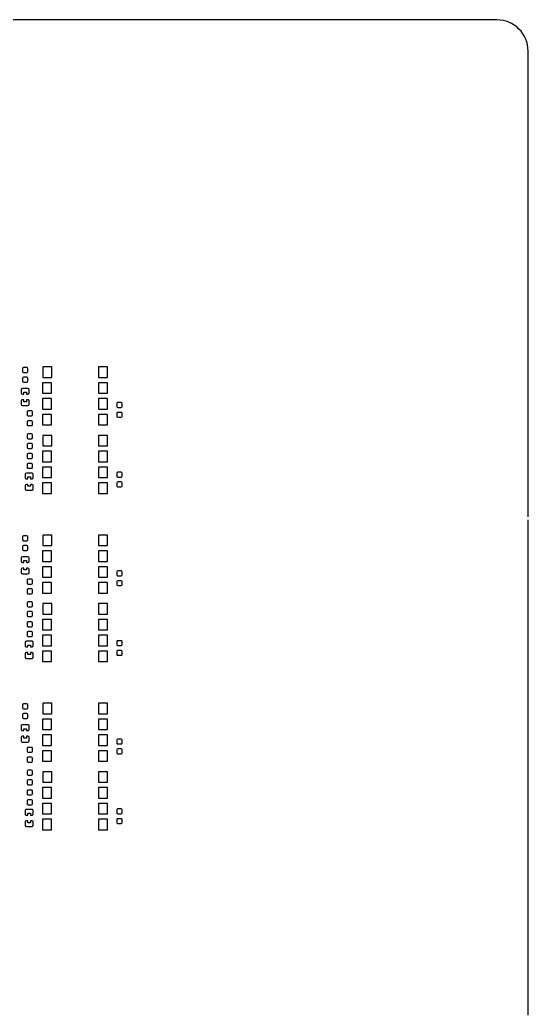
# Model space of a CAD drawing. Extents: x -210 to 210, y -160 to 160.
# Drawn here: x 128.4 to 210, y 0.2 to 160 of the extents above; entities that cross this region are included whole.
import ezdxf

# ---------------------------------------------------------------- set-up
doc = ezdxf.new("R2010")
doc.units = 0
doc.header["$MEASUREMENT"] = 0
doc.layers.get('0').update_dxf_attribs({"linetype": 'CONTINUOUS'})

msp = doc.modelspace()

# ---------------------------------------------------------------- linework, layer by layer
for points in [[(209.99998, 80.250005), (209.99998, 155), (209.99998, 155, 0.414214), (204.99998, 160), (204.99998, 160), (126.24998, 160)], [(129.675, 104.025, 0.40431), (129.506006, 104.2), (129.506006, 104.2), (128.994004, 104.2), (128.994004, 104.2, 0.404521), (128.82499, 104.025), (128.82499, 104.025), (128.82499, 103.575), (128.82499, 103.575, 0.404507), (128.994004, 103.4), (128.994004, 103.4), (129.506006, 103.4), (129.506006, 103.4, 0.404279), (129.675, 103.575), (129.675, 103.575), (129.675, 104.025)], [(129.675, 102.475, 0.404294), (129.506006, 102.65), (129.506006, 102.65), (128.994004, 102.65), (128.994004, 102.65, 0.404505), (128.82499, 102.475), (128.82499, 102.475), (128.82499, 102.025), (128.82499, 102.025, 0.404522), (128.994004, 101.85), (128.994004, 101.85), (129.506006, 101.85), (129.506006, 101.85, 0.404311), (129.675, 102.025), (129.675, 102.025), (129.675, 102.475)], [(129.89999, 100.637998, 0.413585), (129.70001, 100.837002), (129.70001, 100.837002), (128.8, 100.837002), (128.8, 100.837002, 0.413742), (128.6, 100.637998), (128.6, 100.637998), (128.6, 100.112002), (128.6, 100.112002, 0.413756), (128.8, 99.912002), (128.8, 99.912002), (129.032998, 99.912002), (129.032998, 99.912002), (129.032998, 100.220996), (129.032998, 100.220996), (129.466992, 100.220996), (129.466992, 100.220996), (129.466992, 99.912002), (129.466992, 99.912002), (129.70001, 99.912002), (129.70001, 99.912002, 0.413599), (129.89999, 100.112002), (129.89999, 100.112002), (129.89999, 100.637998)], [(129.89999, 98.812002, 0.415044), (129.70001, 99.012998), (129.70001, 99.012998), (129.466992, 99.012998), (129.466992, 99.012998), (129.466992, 98.704004), (129.466992, 98.704004), (129.032998, 98.704004), (129.032998, 98.704004), (129.032998, 99.012998), (129.032998, 99.012998), (128.8, 99.012998), (128.8, 99.012998, 0.415201), (128.6, 98.812002), (128.6, 98.812002), (128.6, 98.287002), (128.6, 98.287002, 0.41377), (128.8, 98.087002), (128.8, 98.087002), (129.70001, 98.087002), (129.70001, 98.087002, 0.413585), (129.89999, 98.287002), (129.89999, 98.287002), (129.89999, 98.812002)], [(144.825, 98.425, 0.414099), (144.675, 98.575), (144.675, 98.575), (144.125, 98.575), (144.125, 98.575, 0.414233), (143.975, 98.425), (143.975, 98.425), (143.975, 97.95), (143.975, 97.95, 0.414175), (144.125, 97.8), (144.125, 97.8), (144.675, 97.8), (144.675, 97.8, 0.414099), (144.825, 97.95), (144.825, 97.95), (144.825, 98.425)], [(130.42501, 97.075, 0.414156), (130.275, 97.225), (130.275, 97.225), (129.72499, 97.225), (129.72499, 97.225, 0.414271), (129.575, 97.075), (129.575, 97.075), (129.575, 96.6), (129.575, 96.6, 0.414233), (129.72499, 96.45), (129.72499, 96.45), (130.275, 96.45), (130.275, 96.45, 0.414156), (130.42501, 96.6), (130.42501, 96.6), (130.42501, 97.075)], [(144.825, 96.85, 0.414156), (144.675, 97), (144.675, 97), (144.125, 97), (144.125, 97, 0.414271), (143.975, 96.85), (143.975, 96.85), (143.975, 96.375), (143.975, 96.375, 0.414252), (144.125, 96.225), (144.125, 96.225), (144.675, 96.225), (144.675, 96.225, 0.414137), (144.825, 96.375), (144.825, 96.375), (144.825, 96.85)], [(130.42501, 95.5, 0.414156), (130.275, 95.65), (130.275, 95.65), (129.72499, 95.65), (129.72499, 95.65, 0.414214), (129.575, 95.5), (129.575, 95.5), (129.575, 95.025), (129.575, 95.025, 0.414233), (129.72499, 94.875), (129.72499, 94.875), (130.275, 94.875), (130.275, 94.875, 0.414156), (130.42501, 95.025), (130.42501, 95.025), (130.42501, 95.5)], [(130.42501, 93.4, 0.404359), (130.255996, 93.575), (130.255996, 93.575), (129.743994, 93.575), (129.743994, 93.575, 0.404456), (129.575, 93.4), (129.575, 93.4), (129.575, 92.95), (129.575, 92.95, 0.404425), (129.743994, 92.775), (129.743994, 92.775), (130.255996, 92.775), (130.255996, 92.775, 0.404392), (130.42501, 92.95), (130.42501, 92.95), (130.42501, 93.4)], [(130.42501, 91.85, 0.404375), (130.255996, 92.025), (130.255996, 92.025), (129.743994, 92.025), (129.743994, 92.025, 0.404456), (129.575, 91.85), (129.575, 91.85), (129.575, 91.4), (129.575, 91.4, 0.404392), (129.743994, 91.225), (129.743994, 91.225), (130.255996, 91.225), (130.255996, 91.225, 0.404391), (130.42501, 91.4), (130.42501, 91.4), (130.42501, 91.85)], [(130.42501, 90.225, 0.414175), (130.275, 90.375), (130.275, 90.375), (129.72499, 90.375), (129.72499, 90.375, 0.414233), (129.575, 90.225), (129.575, 90.225), (129.575, 89.75), (129.575, 89.75, 0.414233), (129.72499, 89.6), (129.72499, 89.6), (130.275, 89.6), (130.275, 89.6, 0.414156), (130.42501, 89.75), (130.42501, 89.75), (130.42501, 90.225)], [(130.42501, 88.65, 0.414099), (130.275, 88.8), (130.275, 88.8), (129.72499, 88.8), (129.72499, 88.8, 0.414214), (129.575, 88.65), (129.575, 88.65), (129.575, 88.175), (129.575, 88.175, 0.414214), (129.72499, 88.025), (129.72499, 88.025), (130.275, 88.025), (130.275, 88.025, 0.414137), (130.42501, 88.175), (130.42501, 88.175), (130.42501, 88.65)], [(130.55, 87.062998, 0.413642), (130.34999, 87.263008), (130.34999, 87.263008), (129.44999, 87.263008), (129.44999, 87.263008, 0.41367), (129.25001, 87.062998), (129.25001, 87.062998), (129.25001, 86.537998), (129.25001, 86.537998, 0.415101), (129.44999, 86.337998), (129.44999, 86.337998), (129.682998, 86.337998), (129.682998, 86.337998), (129.682998, 86.645996), (129.682998, 86.645996), (130.117002, 86.645996), (130.117002, 86.645996), (130.117002, 86.337998), (130.117002, 86.337998), (130.34999, 86.337998), (130.34999, 86.337998, 0.415116), (130.55, 86.537998), (130.55, 86.537998), (130.55, 87.062998)], [(144.825, 87.25, 0.414137), (144.675, 87.4), (144.675, 87.4), (144.125, 87.4), (144.125, 87.4, 0.414233), (143.975, 87.25), (143.975, 87.25), (143.975, 86.775), (143.975, 86.775, 0.414271), (144.125, 86.625), (144.125, 86.625), (144.675, 86.625), (144.675, 86.625, 0.414137), (144.825, 86.775), (144.825, 86.775), (144.825, 87.25)], [(130.55, 85.237998, 0.413656), (130.34999, 85.437002), (130.34999, 85.437002), (130.117002, 85.437002), (130.117002, 85.437002), (130.117002, 85.129004), (130.117002, 85.129004), (129.682998, 85.129004), (129.682998, 85.129004), (129.682998, 85.437002), (129.682998, 85.437002), (129.44999, 85.437002), (129.44999, 85.437002, 0.413656), (129.25001, 85.237998), (129.25001, 85.237998), (129.25001, 84.712002), (129.25001, 84.712002, 0.413671), (129.44999, 84.512998), (129.44999, 84.512998), (130.34999, 84.512998), (130.34999, 84.512998, 0.413656), (130.55, 84.712002), (130.55, 84.712002), (130.55, 85.237998)], [(144.825, 85.675, 0.41408), (144.675, 85.825), (144.675, 85.825), (144.125, 85.825), (144.125, 85.825, 0.414194), (143.975, 85.675), (143.975, 85.675), (143.975, 85.2), (143.975, 85.2, 0.414214), (144.125, 85.05), (144.125, 85.05), (144.675, 85.05), (144.675, 85.05, 0.414099), (144.825, 85.2), (144.825, 85.2), (144.825, 85.675)], [(129.675, 77.024995, 0.404303), (129.506006, 77.200005), (129.506006, 77.200005), (128.994004, 77.200005), (128.994004, 77.200005, 0.404546), (128.82499, 77.024995), (128.82499, 77.024995), (128.82499, 76.574995), (128.82499, 76.574995, 0.404505), (128.994004, 76.399995), (128.994004, 76.399995), (129.506006, 76.399995), (129.506006, 76.399995, 0.404294), (129.675, 76.574995), (129.675, 76.574995), (129.675, 77.024995)], [(129.675, 75.475, 0.404294), (129.506006, 75.65), (129.506006, 75.65), (128.994004, 75.65), (128.994004, 75.65, 0.404538), (128.82499, 75.475), (128.82499, 75.475), (128.82499, 75.025), (128.82499, 75.025, 0.404505), (128.994004, 74.85), (128.994004, 74.85), (129.506006, 74.85), (129.506006, 74.85, 0.404302), (129.675, 75.025), (129.675, 75.025), (129.675, 75.475)], [(129.89999, 73.637998, 0.413578), (129.70001, 73.836997), (129.70001, 73.836997), (128.8, 73.836997), (128.8, 73.836997, 0.413735), (128.6, 73.637998), (128.6, 73.637998), (128.6, 73.112002), (128.6, 73.112002, 0.413742), (128.8, 72.912002), (128.8, 72.912002), (129.032998, 72.912002), (129.032998, 72.912002), (129.032998, 73.220996), (129.032998, 73.220996), (129.466992, 73.220996), (129.466992, 73.220996), (129.466992, 72.912002), (129.466992, 72.912002), (129.70001, 72.912002), (129.70001, 72.912002, 0.413592), (129.89999, 73.112002), (129.89999, 73.112002), (129.89999, 73.637998)], [(129.89999, 71.813003, 0.413585), (129.70001, 72.012002), (129.70001, 72.012002), (129.466992, 72.012002), (129.466992, 72.012002), (129.466992, 71.703999), (129.466992, 71.703999), (129.032998, 71.703999), (129.032998, 71.703999), (129.032998, 72.012002), (129.032998, 72.012002), (128.8, 72.012002), (128.8, 72.012002, 0.413742), (128.6, 71.813003), (128.6, 71.813003), (128.6, 71.286997), (128.6, 71.286997, 0.413763), (128.8, 71.087002), (128.8, 71.087002), (129.70001, 71.087002), (129.70001, 71.087002, 0.413592), (129.89999, 71.286997), (129.89999, 71.286997), (129.89999, 71.813003)], [(144.825, 71.4, 0.414071), (144.675, 71.549995), (144.675, 71.549995), (144.125, 71.549995), (144.125, 71.549995, 0.414204), (143.975, 71.4), (143.975, 71.4), (143.975, 70.924995), (143.975, 70.924995, 0.414214), (144.125, 70.775), (144.125, 70.775), (144.675, 70.775), (144.675, 70.775, 0.414099), (144.825, 70.924995), (144.825, 70.924995), (144.825, 71.4)], [(130.42501, 70.075, 0.414128), (130.275, 70.225), (130.275, 70.225), (129.72499, 70.225), (129.72499, 70.225, 0.414242), (129.575, 70.075), (129.575, 70.075), (129.575, 69.6), (129.575, 69.6, 0.414242), (129.72499, 69.45), (129.72499, 69.45), (130.275, 69.45), (130.275, 69.45, 0.414166), (130.42501, 69.6), (130.42501, 69.6), (130.42501, 70.075)], [(144.825, 69.825, 0.41409), (144.675, 69.974995), (144.675, 69.974995), (144.125, 69.974995), (144.125, 69.974995, 0.414204), (143.975, 69.825), (143.975, 69.825), (143.975, 69.349995), (143.975, 69.349995, 0.414194), (144.125, 69.2), (144.125, 69.2), (144.675, 69.2), (144.675, 69.2, 0.41408), (144.825, 69.349995), (144.825, 69.349995), (144.825, 69.825)], [(130.42501, 68.499995, 0.414156), (130.275, 68.65), (130.275, 68.65), (129.72499, 68.65), (129.72499, 68.65, 0.414233), (129.575, 68.499995), (129.575, 68.499995), (129.575, 68.025), (129.575, 68.025, 0.414242), (129.72499, 67.875), (129.72499, 67.875), (130.275, 67.875), (130.275, 67.875, 0.414166), (130.42501, 68.025), (130.42501, 68.025), (130.42501, 68.499995)], [(130.42501, 66.4, 0.404351), (130.255996, 66.575), (130.255996, 66.575), (129.743994, 66.575), (129.743994, 66.575, 0.404464), (129.575, 66.4), (129.575, 66.4), (129.575, 65.95), (129.575, 65.95, 0.404441), (129.743994, 65.775), (129.743994, 65.775), (130.255996, 65.775), (130.255996, 65.775, 0.404376), (130.42501, 65.95), (130.42501, 65.95), (130.42501, 66.4)], [(130.42501, 64.850005, 0.404351), (130.255996, 65.025), (130.255996, 65.025), (129.743994, 65.025), (129.743994, 65.025, 0.404432), (129.575, 64.850005), (129.575, 64.850005), (129.575, 64.4), (129.575, 64.4, 0.404432), (129.743994, 64.225005), (129.743994, 64.225005), (130.255996, 64.225005), (130.255996, 64.225005, 0.404367), (130.42501, 64.4), (130.42501, 64.4), (130.42501, 64.850005)], [(130.42501, 63.225, 0.414137), (130.275, 63.374995), (130.275, 63.374995), (129.72499, 63.374995), (129.72499, 63.374995, 0.414252), (129.575, 63.225), (129.575, 63.225), (129.575, 62.749995), (129.575, 62.749995, 0.414233), (129.72499, 62.6), (129.72499, 62.6), (130.275, 62.6), (130.275, 62.6, 0.414166), (130.42501, 62.749995), (130.42501, 62.749995), (130.42501, 63.225)], [(130.42501, 61.65, 0.414128), (130.275, 61.8), (130.275, 61.8), (129.72499, 61.8), (129.72499, 61.8, 0.414242), (129.575, 61.65), (129.575, 61.65), (129.575, 61.175), (129.575, 61.175, 0.414242), (129.72499, 61.025), (129.72499, 61.025), (130.275, 61.025), (130.275, 61.025, 0.414175), (130.42501, 61.175), (130.42501, 61.175), (130.42501, 61.65)], [(130.55, 60.063003, 0.413627), (130.34999, 60.262998), (130.34999, 60.262998), (129.44999, 60.262998), (129.44999, 60.262998, 0.413656), (129.25001, 60.063003), (129.25001, 60.063003), (129.25001, 59.537998), (129.25001, 59.537998, 0.415116), (129.44999, 59.337998), (129.44999, 59.337998), (129.682998, 59.337998), (129.682998, 59.337998), (129.682998, 59.646001), (129.682998, 59.646001), (130.117002, 59.646001), (130.117002, 59.646001), (130.117002, 59.337998), (130.117002, 59.337998), (130.34999, 59.337998), (130.34999, 59.337998, 0.415123), (130.55, 59.537998), (130.55, 59.537998), (130.55, 60.063003)], [(144.825, 60.2, 0.414156), (144.675, 60.35), (144.675, 60.35), (144.125, 60.35), (144.125, 60.35, 0.414271), (143.975, 60.2), (143.975, 60.2), (143.975, 59.725), (143.975, 59.725, 0.414252), (144.125, 59.575), (144.125, 59.575), (144.675, 59.575), (144.675, 59.575, 0.414137), (144.825, 59.725), (144.825, 59.725), (144.825, 60.2)], [(130.55, 58.237998, 0.413663), (130.34999, 58.437998), (130.34999, 58.437998), (130.117002, 58.437998), (130.117002, 58.437998), (130.117002, 58.128999), (130.117002, 58.128999), (129.682998, 58.128999), (129.682998, 58.128999), (129.682998, 58.437998), (129.682998, 58.437998), (129.44999, 58.437998), (129.44999, 58.437998, 0.413656), (129.25001, 58.237998), (129.25001, 58.237998), (129.25001, 57.712002), (129.25001, 57.712002, 0.413677), (129.44999, 57.512002), (129.44999, 57.512002), (130.34999, 57.512002), (130.34999, 57.512002, 0.413663), (130.55, 57.712002), (130.55, 57.712002), (130.55, 58.237998)], [(144.825, 58.625, 0.414137), (144.675, 58.775), (144.675, 58.775), (144.125, 58.775), (144.125, 58.775, 0.414252), (143.975, 58.625), (143.975, 58.625), (143.975, 58.15), (143.975, 58.15, 0.414271), (144.125, 58), (144.125, 58), (144.675, 58), (144.675, 58, 0.414147), (144.825, 58.15), (144.825, 58.15), (144.825, 58.625)], [(129.675, 50.025, 0.40427), (129.506006, 50.2), (129.506006, 50.2), (128.994004, 50.2), (128.994004, 50.2, 0.404521), (128.82499, 50.025), (128.82499, 50.025), (128.82499, 49.575), (128.82499, 49.575, 0.404522), (128.994004, 49.4), (128.994004, 49.4), (129.506006, 49.4), (129.506006, 49.4, 0.404287), (129.675, 49.575), (129.675, 49.575), (129.675, 50.025)], [(129.675, 48.475, 0.404294), (129.506006, 48.65), (129.506006, 48.65), (128.994004, 48.65), (128.994004, 48.65, 0.404538), (128.82499, 48.475), (128.82499, 48.475), (128.82499, 48.025), (128.82499, 48.025, 0.404505), (128.994004, 47.85), (128.994004, 47.85), (129.506006, 47.85), (129.506006, 47.85, 0.404302), (129.675, 48.025), (129.675, 48.025), (129.675, 48.475)], [(129.89999, 46.636997, 0.415037), (129.70001, 46.836997), (129.70001, 46.836997), (128.8, 46.836997), (128.8, 46.836997, 0.415202), (128.6, 46.636997), (128.6, 46.636997), (128.6, 46.112998), (128.6, 46.112998, 0.415202), (128.8, 45.912998), (128.8, 45.912998), (129.032998, 45.912998), (129.032998, 45.912998), (129.032998, 46.221001), (129.032998, 46.221001), (129.466992, 46.221001), (129.466992, 46.221001), (129.466992, 45.912998), (129.466992, 45.912998), (129.70001, 45.912998), (129.70001, 45.912998, 0.415044), (129.89999, 46.112998), (129.89999, 46.112998), (129.89999, 46.636997)], [(129.89999, 44.812998, 0.413571), (129.70001, 45.012002), (129.70001, 45.012002), (129.466992, 45.012002), (129.466992, 45.012002), (129.466992, 44.703999), (129.466992, 44.703999), (129.032998, 44.703999), (129.032998, 44.703999), (129.032998, 45.012002), (129.032998, 45.012002), (128.8, 45.012002), (128.8, 45.012002, 0.413742), (128.6, 44.812998), (128.6, 44.812998), (128.6, 44.287002), (128.6, 44.287002, 0.413763), (128.8, 44.087002), (128.8, 44.087002), (129.70001, 44.087002), (129.70001, 44.087002, 0.413606), (129.89999, 44.287002), (129.89999, 44.287002), (129.89999, 44.812998)], [(130.42501, 43.075, 0.414128), (130.275, 43.225), (130.275, 43.225), (129.72499, 43.225), (129.72499, 43.225, 0.414242), (129.575, 43.075), (129.575, 43.075), (129.575, 42.6), (129.575, 42.6, 0.414242), (129.72499, 42.45), (129.72499, 42.45), (130.275, 42.45), (130.275, 42.45, 0.414175), (130.42501, 42.6), (130.42501, 42.6), (130.42501, 43.075)], [(144.825, 44.4, 0.41408), (144.675, 44.55), (144.675, 44.55), (144.125, 44.55), (144.125, 44.55, 0.414204), (143.975, 44.4), (143.975, 44.4), (143.975, 43.925), (143.975, 43.925, 0.414214), (144.125, 43.775), (144.125, 43.775), (144.675, 43.775), (144.675, 43.775, 0.414109), (144.825, 43.925), (144.825, 43.925), (144.825, 44.4)], [(130.42501, 41.5, 0.414156), (130.275, 41.65), (130.275, 41.65), (129.72499, 41.65), (129.72499, 41.65, 0.414223), (129.575, 41.5), (129.575, 41.5), (129.575, 41.025), (129.575, 41.025, 0.414252), (129.72499, 40.875), (129.72499, 40.875), (130.275, 40.875), (130.275, 40.875, 0.414175), (130.42501, 41.025), (130.42501, 41.025), (130.42501, 41.5)], [(144.825, 42.825, 0.41408), (144.675, 42.975), (144.675, 42.975), (144.125, 42.975), (144.125, 42.975, 0.414204), (143.975, 42.825), (143.975, 42.825), (143.975, 42.35), (143.975, 42.35, 0.414214), (144.125, 42.2), (144.125, 42.2), (144.675, 42.2), (144.675, 42.2, 0.414109), (144.825, 42.35), (144.825, 42.35), (144.825, 42.825)], [(130.42501, 39.4, 0.404355), (130.255996, 39.575), (130.255996, 39.575), (129.743994, 39.575), (129.743994, 39.575, 0.404456), (129.575, 39.4), (129.575, 39.4), (129.575, 38.95), (129.575, 38.95, 0.404429), (129.743994, 38.775), (129.743994, 38.775), (130.255996, 38.775), (130.255996, 38.775, 0.404384), (130.42501, 38.95), (130.42501, 38.95), (130.42501, 39.4)], [(130.42501, 37.85, 0.404355), (130.255996, 38.025), (130.255996, 38.025), (129.743994, 38.025), (129.743994, 38.025, 0.404437), (129.575, 37.85), (129.575, 37.85), (129.575, 37.4), (129.575, 37.4, 0.404441), (129.743994, 37.225), (129.743994, 37.225), (130.255996, 37.225), (130.255996, 37.225, 0.404383), (130.42501, 37.4), (130.42501, 37.4), (130.42501, 37.85)], [(130.42501, 36.224998, 0.414133), (130.275, 36.375), (130.275, 36.375), (129.72499, 36.375), (129.72499, 36.375, 0.414247), (129.575, 36.224998), (129.575, 36.224998), (129.575, 35.750002), (129.575, 35.750002, 0.414247), (129.72499, 35.6), (129.72499, 35.6), (130.275, 35.6), (130.275, 35.6, 0.41418), (130.42501, 35.750002), (130.42501, 35.750002), (130.42501, 36.224998)], [(130.42501, 34.650002, 0.414123), (130.275, 34.8), (130.275, 34.8), (129.72499, 34.8), (129.72499, 34.8, 0.414237), (129.575, 34.650002), (129.575, 34.650002), (129.575, 34.175), (129.575, 34.175, 0.414247), (129.72499, 34.024998), (129.72499, 34.024998), (130.275, 34.024998), (130.275, 34.024998, 0.414175), (130.42501, 34.175), (130.42501, 34.175), (130.42501, 34.650002)], [(130.55, 33.062, 0.415105), (130.34999, 33.263), (130.34999, 33.263), (129.44999, 33.263), (129.44999, 33.263, 0.415137), (129.25001, 33.062), (129.25001, 33.062), (129.25001, 32.538), (129.25001, 32.538, 0.415119), (129.44999, 32.337), (129.44999, 32.337), (129.682998, 32.337), (129.682998, 32.337), (129.682998, 32.646001), (129.682998, 32.646001), (130.117002, 32.646001), (130.117002, 32.646001), (130.117002, 32.337), (130.117002, 32.337), (130.34999, 32.337), (130.34999, 32.337, 0.415115), (130.55, 32.538), (130.55, 32.538), (130.55, 33.062)], [(144.825, 33.2, 0.414156), (144.675, 33.349998), (144.675, 33.349998), (144.125, 33.349998), (144.125, 33.349998, 0.414256), (143.975, 33.2), (143.975, 33.2), (143.975, 32.725), (143.975, 32.725, 0.414252), (144.125, 32.575), (144.125, 32.575), (144.675, 32.575), (144.675, 32.575, 0.414123), (144.825, 32.725), (144.825, 32.725), (144.825, 33.2)], [(130.55, 31.237, 0.415101), (130.34999, 31.438), (130.34999, 31.438), (130.117002, 31.438), (130.117002, 31.438), (130.117002, 31.129001), (130.117002, 31.129001), (129.682998, 31.129001), (129.682998, 31.129001), (129.682998, 31.438), (129.682998, 31.438), (129.44999, 31.438), (129.44999, 31.438, 0.415069), (129.25001, 31.237), (129.25001, 31.237), (129.25001, 30.712), (129.25001, 30.712, 0.413688), (129.44999, 30.512), (129.44999, 30.512), (130.34999, 30.512), (130.34999, 30.512, 0.41367), (130.55, 30.712), (130.55, 30.712), (130.55, 31.237)], [(144.825, 31.625, 0.414137), (144.675, 31.775002), (144.675, 31.775002), (144.125, 31.775002), (144.125, 31.775002, 0.414242), (143.975, 31.625), (143.975, 31.625), (143.975, 31.15), (143.975, 31.15, 0.414271), (144.125, 31), (144.125, 31), (144.675, 31), (144.675, 31, 0.414147), (144.825, 31.15), (144.825, 31.15), (144.825, 31.625)]]:
    msp.add_lwpolyline(points, format="xyb")
for points in [[(133.515, 104.3), (132.09499, 104.3), (132.09499, 104.3), (132.09499, 102.62), (132.09499, 102.62), (133.515, 102.62), (133.515, 102.62), (133.515, 104.3)], [(142.465, 104.3), (141.045, 104.3), (141.045, 104.3), (141.045, 102.62), (141.045, 102.62), (142.465, 102.62), (142.465, 102.62), (142.465, 104.3)], [(133.45499, 101.76), (132.035, 101.76), (132.035, 101.76), (132.035, 100.08), (132.035, 100.08), (133.45499, 100.08), (133.45499, 100.08), (133.45499, 101.76)], [(142.465, 101.76), (141.045, 101.76), (141.045, 101.76), (141.045, 100.08), (141.045, 100.08), (142.465, 100.08), (142.465, 100.08), (142.465, 101.76)], [(133.45499, 99.22), (132.035, 99.22), (132.035, 99.22), (132.035, 97.54), (132.035, 97.54), (133.45499, 97.54), (133.45499, 97.54), (133.45499, 99.22)], [(142.465, 99.22), (141.045, 99.22), (141.045, 99.22), (141.045, 97.54), (141.045, 97.54), (142.465, 97.54), (142.465, 97.54), (142.465, 99.22)], [(133.45499, 96.68), (132.035, 96.68), (132.035, 96.68), (132.035, 95), (132.035, 95), (133.45499, 95), (133.45499, 95), (133.45499, 96.68)], [(142.465, 96.68), (141.045, 96.68), (141.045, 96.68), (141.045, 95), (141.045, 95), (142.465, 95), (142.465, 95), (142.465, 96.68)], [(133.515, 93.3), (132.09499, 93.3), (132.09499, 93.3), (132.09499, 91.62), (132.09499, 91.62), (133.515, 91.62), (133.515, 91.62), (133.515, 93.3)], [(142.465, 93.3), (141.045, 93.3), (141.045, 93.3), (141.045, 91.62), (141.045, 91.62), (142.465, 91.62), (142.465, 91.62), (142.465, 93.3)], [(133.45499, 90.76), (132.035, 90.76), (132.035, 90.76), (132.035, 89.08), (132.035, 89.08), (133.45499, 89.08), (133.45499, 89.08), (133.45499, 90.76)], [(142.465, 90.76), (141.045, 90.76), (141.045, 90.76), (141.045, 89.08), (141.045, 89.08), (142.465, 89.08), (142.465, 89.08), (142.465, 90.76)], [(133.45499, 88.22), (132.035, 88.22), (132.035, 88.22), (132.035, 86.54), (132.035, 86.54), (133.45499, 86.54), (133.45499, 86.54), (133.45499, 88.22)], [(142.465, 88.22), (141.045, 88.22), (141.045, 88.22), (141.045, 86.54), (141.045, 86.54), (142.465, 86.54), (142.465, 86.54), (142.465, 88.22)], [(133.45499, 85.68), (132.035, 85.68), (132.035, 85.68), (132.035, 84), (132.035, 84), (133.45499, 84), (133.45499, 84), (133.45499, 85.68)], [(142.465, 85.68), (141.045, 85.68), (141.045, 85.68), (141.045, 84), (141.045, 84), (142.465, 84), (142.465, 84), (142.465, 85.68)], [(209.99998, 0.25), (209.99998, 79.75)], [(133.515, 77.299995), (132.09499, 77.299995), (132.09499, 77.299995), (132.09499, 75.620005), (132.09499, 75.620005), (133.515, 75.620005), (133.515, 75.620005), (133.515, 77.299995)], [(142.465, 77.299995), (141.045, 77.299995), (141.045, 77.299995), (141.045, 75.620005), (141.045, 75.620005), (142.465, 75.620005), (142.465, 75.620005), (142.465, 77.299995)], [(133.45499, 74.759995), (132.035, 74.759995), (132.035, 74.759995), (132.035, 73.080005), (132.035, 73.080005), (133.45499, 73.080005), (133.45499, 73.080005), (133.45499, 74.759995)], [(142.465, 74.759995), (141.045, 74.759995), (141.045, 74.759995), (141.045, 73.080005), (141.045, 73.080005), (142.465, 73.080005), (142.465, 73.080005), (142.465, 74.759995)], [(133.45499, 72.22), (132.035, 72.22), (132.035, 72.22), (132.035, 70.540005), (132.035, 70.540005), (133.45499, 70.540005), (133.45499, 70.540005), (133.45499, 72.22)], [(142.465, 72.22), (141.045, 72.22), (141.045, 72.22), (141.045, 70.540005), (141.045, 70.540005), (142.465, 70.540005), (142.465, 70.540005), (142.465, 72.22)], [(133.45499, 69.68), (132.035, 69.68), (132.035, 69.68), (132.035, 67.999995), (132.035, 67.999995), (133.45499, 67.999995), (133.45499, 67.999995), (133.45499, 69.68)], [(142.465, 69.68), (141.045, 69.68), (141.045, 69.68), (141.045, 67.999995), (141.045, 67.999995), (142.465, 67.999995), (142.465, 67.999995), (142.465, 69.68)], [(133.515, 66.299995), (132.09499, 66.299995), (132.09499, 66.299995), (132.09499, 64.620005), (132.09499, 64.620005), (133.515, 64.620005), (133.515, 64.620005), (133.515, 66.299995)], [(142.465, 66.299995), (141.045, 66.299995), (141.045, 66.299995), (141.045, 64.620005), (141.045, 64.620005), (142.465, 64.620005), (142.465, 64.620005), (142.465, 66.299995)], [(133.45499, 63.759995), (132.035, 63.759995), (132.035, 63.759995), (132.035, 62.08), (132.035, 62.08), (133.45499, 62.08), (133.45499, 62.08), (133.45499, 63.759995)], [(142.465, 63.759995), (141.045, 63.759995), (141.045, 63.759995), (141.045, 62.08), (141.045, 62.08), (142.465, 62.08), (142.465, 62.08), (142.465, 63.759995)], [(133.45499, 61.22), (132.035, 61.22), (132.035, 61.22), (132.035, 59.54), (132.035, 59.54), (133.45499, 59.54), (133.45499, 59.54), (133.45499, 61.22)], [(142.465, 61.22), (141.045, 61.22), (141.045, 61.22), (141.045, 59.54), (141.045, 59.54), (142.465, 59.54), (142.465, 59.54), (142.465, 61.22)], [(133.45499, 58.68), (132.035, 58.68), (132.035, 58.68), (132.035, 57), (132.035, 57), (133.45499, 57), (133.45499, 57), (133.45499, 58.68)], [(142.465, 58.68), (141.045, 58.68), (141.045, 58.68), (141.045, 57), (141.045, 57), (142.465, 57), (142.465, 57), (142.465, 58.68)], [(133.515, 50.3), (132.09499, 50.3), (132.09499, 50.3), (132.09499, 48.62), (132.09499, 48.62), (133.515, 48.62), (133.515, 48.62), (133.515, 50.3)], [(142.465, 50.3), (141.045, 50.3), (141.045, 50.3), (141.045, 48.62), (141.045, 48.62), (142.465, 48.62), (142.465, 48.62), (142.465, 50.3)], [(133.45499, 47.76), (132.035, 47.76), (132.035, 47.76), (132.035, 46.08), (132.035, 46.08), (133.45499, 46.08), (133.45499, 46.08), (133.45499, 47.76)], [(142.465, 47.76), (141.045, 47.76), (141.045, 47.76), (141.045, 46.08), (141.045, 46.08), (142.465, 46.08), (142.465, 46.08), (142.465, 47.76)], [(133.45499, 45.22), (132.035, 45.22), (132.035, 45.22), (132.035, 43.54), (132.035, 43.54), (133.45499, 43.54), (133.45499, 43.54), (133.45499, 45.22)], [(142.465, 45.22), (141.045, 45.22), (141.045, 45.22), (141.045, 43.54), (141.045, 43.54), (142.465, 43.54), (142.465, 43.54), (142.465, 45.22)], [(133.45499, 42.68), (132.035, 42.68), (132.035, 42.68), (132.035, 41), (132.035, 41), (133.45499, 41), (133.45499, 41), (133.45499, 42.68)], [(142.465, 42.68), (141.045, 42.68), (141.045, 42.68), (141.045, 41), (141.045, 41), (142.465, 41), (142.465, 41), (142.465, 42.68)], [(133.515, 39.299998), (132.09499, 39.299998), (132.09499, 39.299998), (132.09499, 37.62), (132.09499, 37.62), (133.515, 37.62), (133.515, 37.62), (133.515, 39.299998)], [(142.465, 39.299998), (141.045, 39.299998), (141.045, 39.299998), (141.045, 37.62), (141.045, 37.62), (142.465, 37.62), (142.465, 37.62), (142.465, 39.299998)], [(133.45499, 36.759998), (132.035, 36.759998), (132.035, 36.759998), (132.035, 35.08), (132.035, 35.08), (133.45499, 35.08), (133.45499, 35.08), (133.45499, 36.759998)], [(142.465, 36.759998), (141.045, 36.759998), (141.045, 36.759998), (141.045, 35.08), (141.045, 35.08), (142.465, 35.08), (142.465, 35.08), (142.465, 36.759998)], [(133.45499, 34.22), (132.035, 34.22), (132.035, 34.22), (132.035, 32.54), (132.035, 32.54), (133.45499, 32.54), (133.45499, 32.54), (133.45499, 34.22)], [(142.465, 34.22), (141.045, 34.22), (141.045, 34.22), (141.045, 32.54), (141.045, 32.54), (142.465, 32.54), (142.465, 32.54), (142.465, 34.22)], [(133.45499, 31.68), (132.035, 31.68), (132.035, 31.68), (132.035, 30), (132.035, 30), (133.45499, 30), (133.45499, 30), (133.45499, 31.68)], [(142.465, 31.68), (141.045, 31.68), (141.045, 31.68), (141.045, 30), (141.045, 30), (142.465, 30), (142.465, 30), (142.465, 31.68)]]:
    msp.add_lwpolyline(points)

doc.saveas('drawing.dxf')
